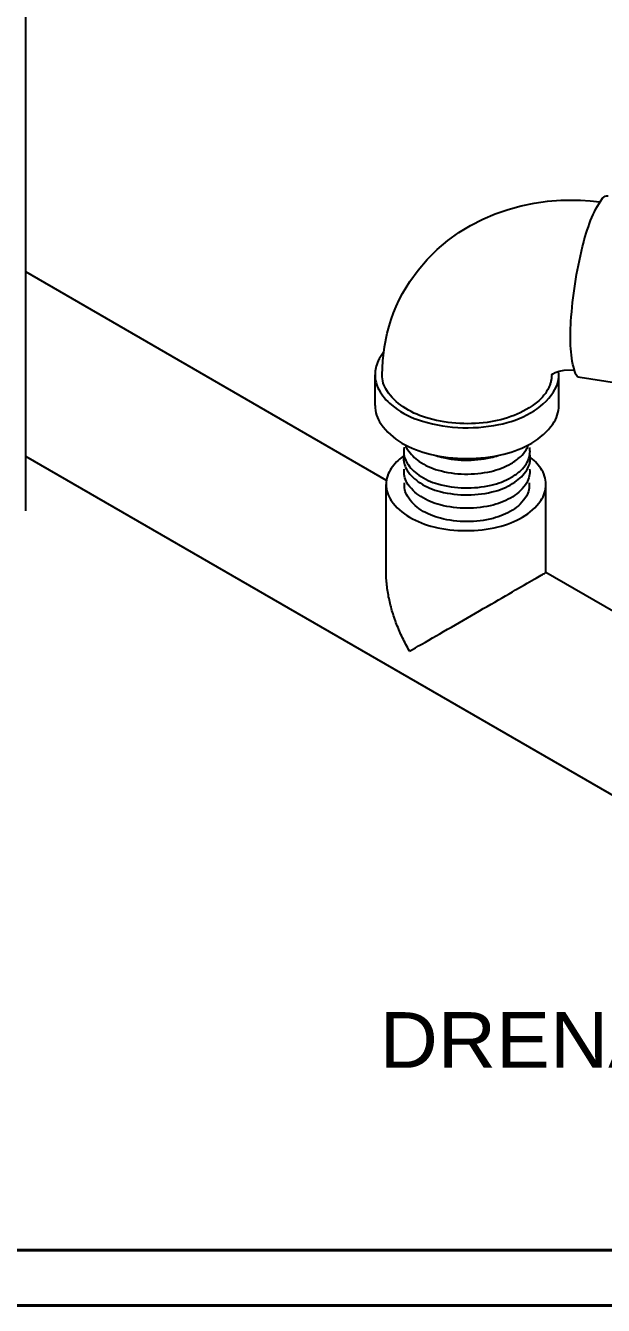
# Model space of a CAD drawing. Header units: centimetres. Extents: x 394264 to 551709, y 50011 to 59011.
# Drawn here: x 525549.5 to 525669.5, y 53388.3 to 53654.1 of the extents above; entities that cross this region are included whole.
import ezdxf
from ezdxf.enums import TextEntityAlignment as Align

# ---------------------------------------------------------------- set-up
doc = ezdxf.new("R2010")
doc.units = ezdxf.units.CM
for name, color, linetype, lineweight in [('-M-YNGN-ZON3', 6, 'SP', 30), ('0-KRCN-DETAY-YAZI', 71, 'Continuous', 35), ('0-KRCN-DETAY-ÇERÇEVE', 71, 'Continuous', 40), ('0-KRCN-YNG-CIHAZ', 4, 'Continuous', 30)]:
    doc.layers.add(name, color=color, linetype=linetype, lineweight=lineweight)
doc.styles.add('CIZGI', font='tahoma.ttf', dxfattribs={"width": 0.8, "oblique": 20})
doc.styles.add('ROMAND', font='arial.ttf', dxfattribs={"height": 0.5})
doc.linetypes.add('SP', pattern='A,2,-0.1,["SP",CIZGI,S=0.14,R=0.2,X=0,Y=-0.07],-0.255', length=2.355)

# ---------------------------------------------------------------- blocks, each defined once
blk = doc.blocks.new('A$C66BCA59E')
at = {"layer": '0-KRCN-YNG-CIHAZ', "color": 31, "linetype": 'Continuous', "lineweight": -3, "extrusion": (0, 0.816497, 0.57735)}
for p, q in [((877.61, -1279.95, 3124.63), (877.61, -1171.16, 3102.09)), ((952.55, -1273.63, 2660.53), (877.61, -1230.36, 2667.61)), ((950.16, -1258.09, 2730.61), (950.16, -1251.7, 2730.61)), ((986.86, -1251.7, 2730.61), (986.86, -1251.68, 2730.61)), ((988.33, -1258.09, 2730.61), (988.33, -1251.7, 2730.61)), ((1000.35, -1253.45, 2730.61), (992.79, -1252.28, 2730.61)), ((1087.86, -1390.08, 2649.23), (877.61, -1268.69, 2664.31)), ((952.47, -1292.75, 2660.53), (952.47, -1274.49, 2660.53)), ((985.67, -1292.75, 2660.53), (985.67, -1274.49, 2660.53)), ((1042.68, -1325.66, 2648.98), (985.67, -1292.75, 2660.53))]:
    blk.add_line(p, q, dxfattribs=at)
at = {"layer": '0-KRCN-YNG-CIHAZ', "color": 31, "linetype": 'Continuous', "lineweight": -3, "flags": 128}
for points, elevation in [([(951.63, -1251.7), (951.75, -1248.8), (952.1, -1245.92), (952.69, -1243.06), (953.07, -1241.64), (953.52, -1240.25), (954.02, -1238.87), (954.58, -1237.51), (955.2, -1236.18), (955.87, -1234.87), (956.6, -1233.6), (957.38, -1232.36), (959.09, -1229.99), (960.99, -1227.77), (963.05, -1225.73), (965.25, -1223.86), (967.58, -1222.19), (970.02, -1220.7), (972.54, -1219.4), (975.14, -1218.3), (977.8, -1217.38), (980.5, -1216.64), (983.23, -1216.09), (985.99, -1215.7), (988.75, -1215.49), (990.79, -1215.44), (992.83, -1215.48), (994.86, -1215.6), (996.88, -1215.81)], 2730.61), ([(986.79, -1251.75), (986.86, -1251.68), (987.12, -1251.5), (987.61, -1251.24), (988.38, -1250.98), (989.43, -1250.77), (991.51, -1250.68)], 2730.61), ([(957.33, -1309.11), (957.13, -1308.77), (956.94, -1308.42), (956.75, -1308.08), (956.57, -1307.73), (956.39, -1307.39), (956.21, -1307.04), (956.04, -1306.69), (955.87, -1306.34), (955.7, -1305.98), (955.54, -1305.63), (955.38, -1305.28), (955.22, -1304.92), (955.07, -1304.57), (954.93, -1304.21), (954.78, -1303.85), (954.64, -1303.49), (954.51, -1303.14), (954.38, -1302.78), (954.25, -1302.42), (954.13, -1302.06), (954.01, -1301.7), (953.89, -1301.35), (953.78, -1300.99), (953.68, -1300.63), (953.57, -1300.28), (953.48, -1299.92), (953.38, -1299.56), (953.3, -1299.21), (953.21, -1298.86), (953.13, -1298.5), (953.06, -1298.15), (952.98, -1297.8), (952.92, -1297.45), (952.86, -1297.1), (952.8, -1296.76), (952.75, -1296.41), (952.7, -1296.07), (952.65, -1295.73), (952.61, -1295.39), (952.58, -1295.05), (952.55, -1294.71), (952.52, -1294.38), (952.5, -1294.05), (952.49, -1293.72), (952.47, -1293.39), (952.47, -1292.75)], 2660.53), ([(957.33, -1309.11), (957.93, -1308.76), (958.56, -1308.39), (959.22, -1308.01), (959.9, -1307.62), (960.61, -1307.21), (961.33, -1306.79), (962.08, -1306.36), (962.84, -1305.92), (963.62, -1305.47), (964.41, -1305.02), (965.22, -1304.55), (966.03, -1304.08), (966.85, -1303.61), (967.68, -1303.13), (968.51, -1302.65), (969.34, -1302.17), (970.17, -1301.69), (971, -1301.21), (971.83, -1300.74), (972.64, -1300.26), (973.45, -1299.8), (974.25, -1299.34), (975.03, -1298.89), (975.8, -1298.44), (976.55, -1298.01), (977.29, -1297.58), (978, -1297.17), (978.69, -1296.77), (979.35, -1296.39), (979.99, -1296.02), (980.61, -1295.67), (981.19, -1295.33), (981.74, -1295.01), (982.26, -1294.71), (982.75, -1294.43), (983.2, -1294.17), (983.62, -1293.93), (984, -1293.7), (984.35, -1293.51), (984.65, -1293.33), (984.92, -1293.18), (985.15, -1293.05), (985.33, -1292.94), (985.48, -1292.85), (985.58, -1292.79), (985.64, -1292.76), (985.67, -1292.75)], 2660.53)]:
    blk.add_lwpolyline(points, dxfattribs=dict(at, elevation=elevation))
for points, elevation in [([(992.79, -1252.28, -0.281888), (991.79, -1251.43, -0.065971), (990.83, -1246.32, -0.030247), (990.86, -1240.63, -0.021831), (991.72, -1232.81, -0.021831), (993.27, -1225.08, -0.030247), (994.95, -1219.65, -0.065971), (997.42, -1215.07, -0.281888), (998.62, -1214.57)], 2730.61), ([(950.81, -1248.85, 0.052629), (950.32, -1250.28, 0.056108), (950.16, -1251.7, 0.124442), (950.94, -1254.77, 0.095144), (953.55, -1257.96, 0.092213), (959.01, -1261.03, 0.067736), (967.34, -1262.66, 0.063857), (975.87, -1262.06, 0.077675), (982.48, -1259.63, 0.118125), (987.23, -1255.27, 0.176884), (988.29, -1251.02)], 2730.61), ([(951.86, -1247.15, 0.013496), (951.55, -1247.57, 0.014107), (951.28, -1247.99, 0.014714), (951.03, -1248.42, 0.015305), (950.81, -1248.85)], 2730.61), ([(986.26, -1254.33, -0.115023), (983.9, -1257.34, -0.077661), (979.03, -1260.15, -0.058659), (973.42, -1261.59, -0.052468), (966.95, -1261.78, -0.055925), (960.61, -1260.58, -0.070842), (956, -1258.4, -0.103083), (952.61, -1255, -0.145442), (951.63, -1251.7)], 2730.61), ([(986.86, -1251.7, -0.028265), (986.82, -1252.36, -0.027794), (986.71, -1253.03, -0.026903), (986.52, -1253.67, -0.025686), (986.26, -1254.33)], 2730.61), ([(950.16, -1258.09, 0.156851), (951.4, -1261.94, 0.106617), (955.75, -1265.88, 0.072341), (961.58, -1268.2, 0.058752), (969.24, -1269.11, 0.058752), (976.91, -1268.2, 0.072341), (982.74, -1265.88, 0.106617), (987.09, -1261.94, 0.156851), (988.33, -1258.09)], 2730.61), ([(956.21, -1266.75, 0.02487), (956.15, -1267.19, 0.025206), (956.12, -1267.63, 0.143251), (956.83, -1270.05, 0.102344), (959.27, -1272.56, 0.080435), (963.22, -1274.38, 0.062632), (968.73, -1275.2, 0.061281), (974.28, -1274.64, 0.075453), (978.51, -1272.99)], 2746.11), ([(956.46, -1266.27, 0.058673), (956.92, -1267.21, 0.102333), (959.34, -1269.69, 0.080456), (963.26, -1271.51, 0.062642), (968.73, -1272.32, 0.061287), (974.25, -1271.77, 0.07546), (978.45, -1270.12)], 2746.11), ([(978.45, -1270.12, 0.055036), (980.36, -1268.72, 0.070971), (981.53, -1267.28, 0.052251), (982.01, -1266.28, 0.071529)], 2746.11), ([(978.51, -1272.99, 0.054994), (980.44, -1271.57, 0.070904), (981.62, -1270.13, 0.064696), (982.18, -1268.87, 0.071592), (982.35, -1267.63, 0.024419), (982.33, -1267.21, 0.024113), (982.27, -1266.78)], 2746.11), ([(952.47, -1274.49, 0.156851), (953.54, -1277.84, 0.106617), (957.33, -1281.26, 0.072341), (962.4, -1283.29, 0.058752), (969.07, -1284.07, 0.058752), (975.73, -1283.29, 0.072341), (980.8, -1281.26, 0.106617), (984.59, -1277.84, 0.156851), (985.67, -1274.49, 0.156851), (984.59, -1271.14, 0.071114), (982.22, -1268.66, 0.072341)], 2660.53), ([(955.91, -1268.66, 0.071114), (953.54, -1271.14, 0.156851), (952.47, -1274.49, 0.156851)], 2660.53), ([(956.15, -1268.24, 0.022674), (956.1, -1268.65, 0.022927), (956.08, -1269.05, 0.148863), (956.85, -1271.57, 0.104193), (959.51, -1274.17, 0.080016), (963.71, -1275.96, 0.063363), (969.42, -1276.64, 0.063876), (975.12, -1275.87, 0.081926), (979.21, -1274.01, 0.102569), (981.68, -1271.49, 0.143913), (982.4, -1269.05, 0.028954), (982.37, -1268.54, 0.028448), (982.28, -1268.03)], 2746.11), ([(962.7, -1268.45, 0.011698), (963.3, -1268.63, 0.062652), (968.73, -1269.44, 0.061294), (974.21, -1268.89, 0.026686), (975.74, -1268.46)], 2746.11), ([(982.27, -1271.34, -0.169698), (981.67, -1274.13, -0.117372), (978.79, -1277.02, -0.077382), (974.72, -1278.75, -0.061674), (969.21, -1279.42, -0.061742), (963.71, -1278.73, -0.077635), (959.65, -1277, -0.117898), (956.79, -1274.11, -0.169998), (956.21, -1271.31)], 2746.11), ([(982.18, -1274.16, -0.169855), (981.59, -1276.94, -0.117529), (978.73, -1279.81, -0.077455), (974.68, -1281.52, -0.061711), (969.21, -1282.2, -0.061774), (963.75, -1281.51, -0.077687), (959.71, -1279.79, -0.118012), (956.88, -1276.92, -0.170129), (956.3, -1274.13)], 2746.11)]:
    blk.add_lwpolyline(points, format="xyb", dxfattribs=dict(at, elevation=elevation))
at = {"layer": '0-KRCN-DETAY-YAZI', "extrusion": (0, 0.816497, 0.57735), "style": 'ROMAND', "width": 0.6}
blk.add_text('DRENAJA', height=20, rotation=180, dxfattribs=at).set_placement((-990.22, 986.6, -1004.64), align=Align.MIDDLE)

msp = doc.modelspace()

# ---------------------------------------------------------------- linework, layer by layer
at = {"layer": '0-KRCN-DETAY-ÇERÇEVE'}
msp.add_line((524690.01, 53399.83, -2010.95), (527529.31, 53399.83, -2010.95), dxfattribs=at)
at = {"layer": '0-KRCN-DETAY-ÇERÇEVE', "elevation": -2010.95}
for points in [[(527547.4, 54833.28), (524671.91, 54833.28), (524671.91, 53388.35), (527547.4, 53388.35)], [(524690.01, 53399.83), (524690.01, 54815.18), (527529.31, 54815.18), (527529.31, 53399.83)], [(524690.01, 53399.83), (527529.31, 53399.83)]]:
    msp.add_lwpolyline(points, close=True, dxfattribs=at)

# ---------------------------------------------------------------- block references
at = {"layer": '-M-YNGN-ZON3'}
msp.add_blockref('A$C66BCA59E', (524671.91, 54833.28, -2010.95), dxfattribs=at)

doc.saveas('drawing.dxf')
